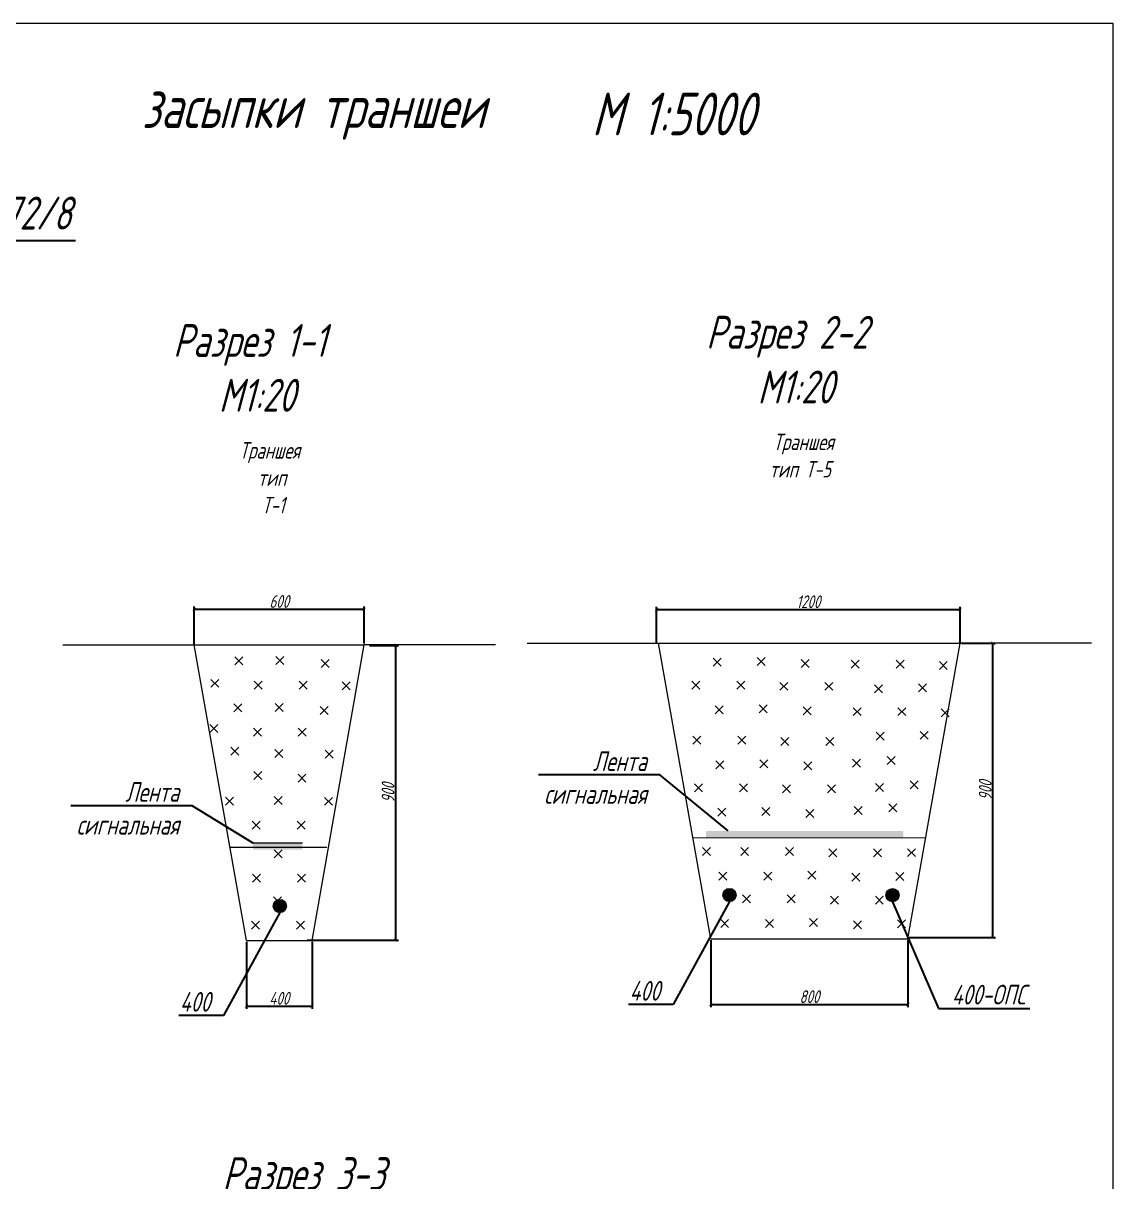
# Model space of a CAD drawing. Header units: millimetres. Extents: x 13096 to 18634, y -492 to 9335.
# Drawn here: x 13603 to 14113, y 1580 to 2123 of the extents above; entities that cross this region are included whole.
import ezdxf
from ezdxf import colors
from ezdxf.entities.mleader import LeaderData, LeaderLine
from ezdxf.enums import TextEntityAlignment as Align
from ezdxf.math import Vec2, Vec3

# ---------------------------------------------------------------- set-up
doc = ezdxf.new("R2010")
doc.units = ezdxf.units.MM
doc.layers.get('Defpoints').update_dxf_attribs({"color": 33})
for name, color, linetype, lineweight in [('Линия выноска', 137, 'Continuous', 20), ('Размерная', 4, 'Continuous', 25), ('Рамка толстая', 7, 'Continuous', 60), ('Строительный', 251, 'Continuous', 13), ('текст', 7, 'Continuous', 25), ('Элемент эл. схем', 7, 'Continuous', 35)]:
    doc.layers.add(name, color=color, linetype=linetype, lineweight=lineweight)
doc.styles.add('Simplex', font='simplex.shx', dxfattribs={"width": 0.7, "oblique": 15})
doc.dimstyles.new('Simplex', dxfattribs={"dimtxt": 2.5, "dimasz": 2.5, "dimexe": 1.25, "dimexo": 0.625, "dimtad": 1, "dimtxsty": 'Simplex', "dimcen": 2.5, "dimclrt": 2, "dimadec": 0, "dimazin": 0, "dimtfac": 1, "dimtmove": 0, "dimatfit": 3, "dimfxl": 1, "dimarcsym": 0})

# ---------------------------------------------------------------- blocks, each defined once
blk = doc.blocks.new('_ArchTick')
at = {"color": 0, "linetype": 'ByBlock', "const_width": 0.15}
blk.add_lwpolyline([(-0.5, -0.5), (0.5, 0.5)], dxfattribs=at)
blk = doc.blocks.new('*D119')
at = {"layer": 'Defpoints', "color": 0, "lineweight": 80, "transparency": 16777216}
for p in [(14041.68, 1832.56), (14057.08, 1832.56), (14016.19, 1694.57)]:
    blk.add_point(p, dxfattribs=at)
at = {"layer": 'Размерная', "color": 0, "lineweight": -2, "transparency": 16777216}
for p, q in [((14042.3, 1832.56), (14058.33, 1832.56)), ((14057.08, 1694.57), (14057.08, 1832.56)), ((14016.81, 1694.57), (14058.33, 1694.57))]:
    blk.add_line(p, q, dxfattribs=at)
at = {"layer": 'Размерная', "color": 0, "lineweight": -2, "transparency": 16777216, "xscale": 1.5, "yscale": 1.5, "zscale": 1.5}
for p, rotation in [((14057.08, 1832.56), 90), ((14057.08, 1694.57), 270)]:
    blk.add_blockref('_ArchTick', p, dxfattribs=dict(at, rotation=rotation))
at = {"layer": 'Размерная', "color": 2, "lineweight": 20, "transparency": 16777216, "insert": (14053.45, 1763.56), "char_height": 2, "attachment_point": 5, "rotation": 90, "style": 'Simplex'}
blk.add_mtext('{\\H3x;\\C256;900}', dxfattribs=at)
blk = doc.blocks.new('*D120')
at = {"layer": 'Defpoints', "color": 0, "lineweight": 80, "transparency": 16777216}
for p in [(13924.84, 1693.96), (14017.24, 1693.96), (14017.24, 1663.21)]:
    blk.add_point(p, dxfattribs=at)
at = {"layer": 'Размерная', "color": 0, "lineweight": -2, "transparency": 16777216}
for p, q in [((13924.84, 1693.33), (13924.84, 1661.96)), ((14017.24, 1693.33), (14017.24, 1661.96)), ((13924.84, 1663.21), (14017.24, 1663.21))]:
    blk.add_line(p, q, dxfattribs=at)
at = {"layer": 'Размерная', "color": 0, "lineweight": -2, "transparency": 16777216, "xscale": 1.5, "yscale": 1.5, "zscale": 1.5, "rotation": 180}
blk.add_blockref('_ArchTick', (13924.84, 1663.21), dxfattribs=at)
at = {"layer": 'Размерная', "color": 0, "lineweight": -2, "transparency": 16777216, "xscale": 1.5, "yscale": 1.5, "zscale": 1.5}
blk.add_blockref('_ArchTick', (14017.24, 1663.21), dxfattribs=at)
at = {"layer": 'Размерная', "color": 2, "lineweight": 20, "transparency": 16777216, "insert": (13971.04, 1666.84), "char_height": 2, "attachment_point": 5, "style": 'Simplex'}
blk.add_mtext('{\\H3x;\\C256;800}', dxfattribs=at)
blk = doc.blocks.new('*D121')
at = {"layer": 'Defpoints', "color": 0, "lineweight": 80, "transparency": 16777216}
for p in [(13764.21, 1831.52), (13777.19, 1831.52), (13735, 1693.25)]:
    blk.add_point(p, dxfattribs=at)
at = {"layer": 'Размерная', "color": 0, "lineweight": -2, "transparency": 16777216}
for p, q in [((13764.84, 1831.52), (13778.44, 1831.52)), ((13777.19, 1693.25), (13777.19, 1831.52)), ((13735.62, 1693.25), (13778.44, 1693.25))]:
    blk.add_line(p, q, dxfattribs=at)
at = {"layer": 'Размерная', "color": 0, "lineweight": -2, "transparency": 16777216, "xscale": 1.5, "yscale": 1.5, "zscale": 1.5}
for p, rotation in [((13777.19, 1831.52), 90), ((13777.19, 1693.25), 270)]:
    blk.add_blockref('_ArchTick', p, dxfattribs=dict(at, rotation=rotation))
at = {"layer": 'Размерная', "color": 2, "lineweight": 20, "transparency": 16777216, "insert": (13773.57, 1762.39), "char_height": 2, "attachment_point": 5, "rotation": 90, "style": 'Simplex'}
blk.add_mtext('{\\H3x;\\C256;900}', dxfattribs=at)
blk = doc.blocks.new('*D122')
at = {"layer": 'Defpoints', "color": 0, "lineweight": 80, "transparency": 16777216}
for p in [(13707.16, 1693.19), (13737.96, 1693.19), (13737.96, 1662.44)]:
    blk.add_point(p, dxfattribs=at)
at = {"layer": 'Размерная', "color": 0, "lineweight": -2, "transparency": 16777216}
for p, q in [((13707.16, 1692.57), (13707.16, 1661.19)), ((13737.96, 1692.57), (13737.96, 1661.19)), ((13707.16, 1662.44), (13737.96, 1662.44))]:
    blk.add_line(p, q, dxfattribs=at)
at = {"layer": 'Размерная', "color": 0, "lineweight": -2, "transparency": 16777216, "xscale": 1.5, "yscale": 1.5, "zscale": 1.5, "rotation": 180}
blk.add_blockref('_ArchTick', (13707.16, 1662.44), dxfattribs=at)
at = {"layer": 'Размерная', "color": 0, "lineweight": -2, "transparency": 16777216, "xscale": 1.5, "yscale": 1.5, "zscale": 1.5}
blk.add_blockref('_ArchTick', (13737.96, 1662.44), dxfattribs=at)
at = {"layer": 'Размерная', "color": 2, "lineweight": 20, "transparency": 16777216, "insert": (13722.56, 1666.07), "char_height": 2, "attachment_point": 5, "style": 'Simplex'}
blk.add_mtext('{\\H3x;\\C256;400}', dxfattribs=at)
blk = doc.blocks.new('_None')
blk = doc.blocks.new('*D128')
at = {"layer": 'Defpoints', "color": 0, "lineweight": 80, "transparency": 16777216}
for p in [(13762.38, 1848.5), (13682.73, 1831.03), (13762.38, 1831.8)]:
    blk.add_point(p, dxfattribs=at)
at = {"layer": 'Размерная', "color": 0, "lineweight": -2, "transparency": 16777216}
for p, q in [((13682.73, 1831.66), (13682.73, 1849.75)), ((13682.73, 1848.5), (13762.38, 1848.5)), ((13762.38, 1832.43), (13762.38, 1849.75))]:
    blk.add_line(p, q, dxfattribs=at)
at = {"layer": 'Размерная', "color": 0, "lineweight": -2, "transparency": 16777216, "xscale": 1.5, "yscale": 1.5, "zscale": 1.5, "rotation": 180}
blk.add_blockref('_ArchTick', (13682.73, 1848.5), dxfattribs=at)
at = {"layer": 'Размерная', "color": 0, "lineweight": -2, "transparency": 16777216, "xscale": 1.5, "yscale": 1.5, "zscale": 1.5}
blk.add_blockref('_ArchTick', (13762.38, 1848.5), dxfattribs=at)
at = {"layer": 'Размерная', "color": 2, "lineweight": 20, "transparency": 16777216, "insert": (13722.56, 1852.13), "char_height": 2, "attachment_point": 5, "style": 'Simplex'}
blk.add_mtext('{\\H3x;\\C256;600}', dxfattribs=at)
blk = doc.blocks.new('*D129')
at = {"layer": 'Defpoints', "color": 0, "lineweight": 80, "transparency": 16777216}
for p in [(14041.65, 1848.37), (13899.45, 1831.69), (14041.65, 1831.67)]:
    blk.add_point(p, dxfattribs=at)
at = {"layer": 'Размерная', "color": 0, "lineweight": -2, "transparency": 16777216}
for p, q in [((13899.45, 1832.32), (13899.45, 1849.62)), ((13899.45, 1848.37), (14041.65, 1848.37)), ((14041.65, 1832.3), (14041.65, 1849.62))]:
    blk.add_line(p, q, dxfattribs=at)
at = {"layer": 'Размерная', "color": 0, "lineweight": -2, "transparency": 16777216, "xscale": 1.5, "yscale": 1.5, "zscale": 1.5, "rotation": 180}
blk.add_blockref('_ArchTick', (13899.45, 1848.37), dxfattribs=at)
at = {"layer": 'Размерная', "color": 0, "lineweight": -2, "transparency": 16777216, "xscale": 1.5, "yscale": 1.5, "zscale": 1.5}
blk.add_blockref('_ArchTick', (14041.65, 1848.37), dxfattribs=at)
at = {"layer": 'Размерная', "color": 2, "lineweight": 20, "transparency": 16777216, "insert": (13970.55, 1852), "char_height": 2, "attachment_point": 5, "style": 'Simplex'}
blk.add_mtext('{\\H3x;\\C256;1200}', dxfattribs=at)

msp = doc.modelspace()

# ---------------------------------------------------------------- hatches: boundary and pattern name
at = {"layer": 'Элемент эл. схем', "lineweight": 20, "true_color": 0x000000}
for points in [[(14015.03203, 1741.48513), (14015.03203, 1744.56513), (13922.63203, 1744.56513), (13922.63203, 1741.48513)], [(13733.40424, 1735.77192), (13733.40424, 1738.85192), (13710.30424, 1738.85192), (13710.30424, 1735.77192)], [(13936.70561, 1714.47902, 1), (13930.54561, 1714.47902, 1)], [(14013.0805, 1714.42912, 1), (14006.9205, 1714.42912, 1)], [(13725.93666, 1709.329, 1), (13719.77666, 1709.329, 1)]]:
    msp.add_hatch(color=18, dxfattribs=at).paths.add_polyline_path(points)

# ---------------------------------------------------------------- linework, layer by layer
at = {"layer": 'Рамка толстая', "color": 18, "lineweight": 20, "true_color": 0x000000}
for p, q in [((13144.63392, 2123.26936), (14113.25892, 2123.26936)), ((14113.25892, 2123.26936), (14113.25892, 790.14436))]:
    msp.add_line(p, q, dxfattribs=at)
at = {"layer": 'Строительный', "color": 18, "lineweight": 20, "true_color": 0x000000}
for p, q in [((13701.72368, 1826.16054), (13705.46569, 1822.41853)), ((13705.46569, 1826.16054), (13701.72368, 1822.41853)), ((13721.05037, 1826.265), (13724.79238, 1822.52299)), ((13724.79238, 1826.265), (13721.05037, 1822.52299)), ((13925.99791, 1825.50216), (13929.73992, 1821.76015)), ((13929.73992, 1825.50216), (13925.99791, 1821.76015)), ((13946.62783, 1825.90615), (13950.36984, 1822.16414)), ((13950.36984, 1825.90615), (13946.62783, 1822.16414)), ((13742.22744, 1824.93943), (13745.96945, 1821.19742)), ((13745.96945, 1824.93943), (13742.22744, 1821.19742)), ((13967.25282, 1824.94535), (13970.99482, 1821.20334)), ((13970.99482, 1824.94535), (13967.25282, 1821.20334)), ((13990.70119, 1824.5682), (13994.4432, 1820.82619)), ((13994.4432, 1824.5682), (13990.70119, 1820.82619)), ((14011.73564, 1824.5682), (14015.47765, 1820.82619)), ((14015.47765, 1824.5682), (14011.73564, 1820.82619)), ((14031.95609, 1824.01139), (14035.6981, 1820.26938)), ((14035.6981, 1824.01139), (14031.95609, 1820.26938)), ((13690.4894, 1815.61672), (13694.2314, 1811.87471)), ((13694.2314, 1815.61672), (13690.4894, 1811.87471)), ((13710.84701, 1814.76344), (13714.58902, 1811.02143)), ((13714.58902, 1814.76344), (13710.84701, 1811.02143)), ((13731.88146, 1814.76344), (13735.62347, 1811.02143)), ((13735.62347, 1814.76344), (13731.88146, 1811.02143)), ((13915.99519, 1814.76228), (13919.7372, 1811.02027)), ((13919.7372, 1814.76228), (13915.99519, 1811.02027)), ((13937.02965, 1814.76228), (13940.77165, 1811.02027)), ((13940.77165, 1814.76228), (13937.02965, 1811.02027)), ((13752.02762, 1814.39561), (13755.76963, 1810.6536)), ((13755.76963, 1814.39561), (13752.02762, 1810.6536)), ((13957.25009, 1814.20548), (13960.9921, 1810.46347)), ((13960.9921, 1814.20548), (13957.25009, 1810.46347)), ((13978.28455, 1814.20548), (13982.02656, 1810.46347)), ((13982.02656, 1814.20548), (13978.28455, 1810.46347)), ((14001.53228, 1813.06664), (14005.27429, 1809.32463)), ((14005.27429, 1813.06664), (14001.53228, 1809.32463)), ((14022.16221, 1813.47063), (14025.90422, 1809.72862)), ((14025.90422, 1813.47063), (14022.16221, 1809.72862)), ((13701.32049, 1804.11516), (13705.0625, 1800.37315)), ((13705.0625, 1804.11516), (13701.32049, 1800.37315)), ((13720.64718, 1804.21961), (13724.38919, 1800.4776)), ((13724.38919, 1804.21961), (13720.64718, 1800.4776)), ((13947.45621, 1803.66472), (13951.19822, 1799.92271)), ((13951.19822, 1803.66472), (13947.45621, 1799.92271)), ((13741.82426, 1802.89405), (13745.56627, 1799.15204)), ((13745.56627, 1802.89405), (13741.82426, 1799.15204)), ((13926.82629, 1803.26072), (13930.5683, 1799.51872)), ((13930.5683, 1803.26072), (13926.82629, 1799.51872)), ((13968.08119, 1802.70392), (13971.8232, 1798.96191)), ((13971.8232, 1802.70392), (13968.08119, 1798.96191)), ((13991.52956, 1802.32677), (13995.27157, 1798.58476)), ((13995.27157, 1802.32677), (13991.52956, 1798.58476)), ((14012.56402, 1802.32677), (14016.30603, 1798.58476)), ((14016.30603, 1802.32677), (14012.56402, 1798.58476)), ((14032.78446, 1801.76996), (14036.52647, 1798.02795)), ((14036.52647, 1801.76996), (14032.78446, 1798.02795)), ((13690.06257, 1794.41144), (13693.80458, 1790.66943)), ((13693.80458, 1794.41144), (13690.06257, 1790.66943)), ((13710.44382, 1792.71805), (13714.18583, 1788.97604)), ((13714.18583, 1792.71805), (13710.44382, 1788.97604)), ((13731.47828, 1792.71805), (13735.22029, 1788.97604)), ((13735.22029, 1792.71805), (13731.47828, 1788.97604)), ((13916.41187, 1788.91978), (13920.15388, 1785.17777)), ((13920.15388, 1788.91978), (13916.41187, 1785.17777)), ((13937.44633, 1788.91978), (13941.18834, 1785.17777)), ((13941.18834, 1788.91978), (13937.44633, 1785.17777)), ((13957.66677, 1788.36297), (13961.40878, 1784.62096)), ((13961.40878, 1788.36297), (13957.66677, 1784.62096)), ((13978.70123, 1788.36297), (13982.44324, 1784.62096)), ((13982.44324, 1788.36297), (13978.70123, 1784.62096)), ((14002.36066, 1790.82521), (14006.10267, 1787.0832)), ((14006.10267, 1790.82521), (14002.36066, 1787.0832)), ((14022.99058, 1791.2292), (14026.73259, 1787.48719)), ((14026.73259, 1791.2292), (14022.99058, 1787.48719)), ((13699.86275, 1783.86762), (13703.60476, 1780.12561)), ((13703.60476, 1783.86762), (13699.86275, 1780.12561)), ((13720.53987, 1782.66037), (13724.28188, 1778.91836)), ((13724.28188, 1782.66037), (13720.53987, 1778.91836)), ((13744.17021, 1782.33541), (13747.91222, 1778.5934)), ((13747.91222, 1782.33541), (13744.17021, 1778.5934)), ((13927.24297, 1777.41822), (13930.98498, 1773.67621)), ((13930.98498, 1777.41822), (13927.24297, 1773.67621)), ((13947.87289, 1777.82221), (13951.6149, 1774.0802)), ((13951.6149, 1777.82221), (13947.87289, 1774.0802)), ((13968.49787, 1776.86141), (13972.23988, 1773.1194)), ((13972.23988, 1776.86141), (13968.49787, 1773.1194)), ((13991.26783, 1778.24886), (13995.00984, 1774.50685)), ((13995.00984, 1778.24886), (13991.26783, 1774.50685)), ((14007.49062, 1779.49523), (14011.23262, 1775.75322)), ((14011.23262, 1779.49523), (14007.49062, 1775.75322)), ((13710.69385, 1772.36606), (13714.43585, 1768.62405)), ((13714.43585, 1772.36606), (13710.69385, 1768.62405)), ((13731.37097, 1771.15881), (13735.11298, 1767.4168)), ((13735.11298, 1771.15881), (13731.37097, 1767.4168)), ((13917.24024, 1766.67835), (13920.98225, 1762.93634)), ((13920.98225, 1766.67835), (13917.24024, 1762.93634)), ((13938.2747, 1766.67835), (13942.01671, 1762.93634)), ((13942.01671, 1766.67835), (13938.2747, 1762.93634)), ((13958.49515, 1766.12154), (13962.23716, 1762.37953)), ((13962.23716, 1766.12154), (13958.49515, 1762.37953)), ((13979.5296, 1766.12154), (13983.27161, 1762.37953)), ((13983.27161, 1766.12154), (13979.5296, 1762.37953)), ((14002.09893, 1766.7473), (14005.84094, 1763.00529)), ((14005.84094, 1766.7473), (14002.09893, 1763.00529)), ((14018.32171, 1767.99367), (14022.06372, 1764.25166)), ((14022.06372, 1767.99367), (14018.32171, 1764.25166)), ((13697.35892, 1760.31475), (13701.10093, 1756.57274)), ((13701.10093, 1760.31475), (13697.35892, 1756.57274)), ((13720.13669, 1760.61499), (13723.8787, 1756.87298)), ((13723.8787, 1760.61499), (13720.13669, 1756.87298)), ((13743.76703, 1760.29002), (13747.50903, 1756.54801)), ((13747.50903, 1760.29002), (13743.76703, 1756.54801)), ((13928.07134, 1755.17679), (13931.81335, 1751.43478)), ((13931.81335, 1755.17679), (13928.07134, 1751.43478)), ((13948.70126, 1755.58078), (13952.44327, 1751.83877)), ((13952.44327, 1755.58078), (13948.70126, 1751.83877)), ((13992.09621, 1756.00743), (13995.83822, 1752.26542)), ((13995.83822, 1756.00743), (13992.09621, 1752.26542)), ((14008.31899, 1757.2538), (14012.061, 1753.51179)), ((14012.061, 1757.2538), (14008.31899, 1753.51179)), ((13969.32624, 1754.61998), (13973.06825, 1750.87797)), ((13973.06825, 1754.61998), (13969.32624, 1750.87797)), ((13709.93333, 1749.11343), (13713.67534, 1745.37142)), ((13713.67534, 1749.11343), (13709.93333, 1745.37142)), ((13730.96778, 1749.11343), (13734.70979, 1745.37142)), ((13734.70979, 1749.11343), (13730.96778, 1745.37142)), ((13720.24784, 1735.74058), (13723.98985, 1731.99857)), ((13723.98985, 1735.74058), (13720.24784, 1731.99857)), ((13920.88579, 1736.735), (13924.6278, 1732.99299)), ((13924.6278, 1736.735), (13920.88579, 1732.99299)), ((13938.83915, 1736.75256), (13942.58116, 1733.01055)), ((13942.58116, 1736.75256), (13938.83915, 1733.01055)), ((13959.8736, 1736.75256), (13963.61561, 1733.01055)), ((13963.61561, 1736.75256), (13959.8736, 1733.01055)), ((13980.09405, 1736.19575), (13983.83606, 1732.45374)), ((13983.83606, 1736.19575), (13980.09405, 1732.45374)), ((14001.12851, 1736.19575), (14004.87051, 1732.45374)), ((14004.87051, 1736.19575), (14001.12851, 1732.45374)), ((14016.98586, 1736.21899), (14020.72786, 1732.47698)), ((14020.72786, 1736.21899), (14016.98586, 1732.47698)), ((13710.04448, 1724.23902), (13713.78649, 1720.49701)), ((13713.78649, 1724.23902), (13710.04448, 1720.49701)), ((13731.07894, 1724.23902), (13734.82095, 1720.49701)), ((13734.82095, 1724.23902), (13731.07894, 1720.49701)), ((13928.63579, 1725.251), (13932.3778, 1721.50899)), ((13932.3778, 1725.251), (13928.63579, 1721.50899)), ((13949.67024, 1725.251), (13953.41225, 1721.50899)), ((13953.41225, 1725.251), (13949.67024, 1721.50899)), ((13970.30017, 1725.65499), (13974.04217, 1721.91298)), ((13974.04217, 1725.65499), (13970.30017, 1721.91298)), ((13990.92515, 1724.69419), (13994.66716, 1720.95218)), ((13994.66716, 1724.69419), (13990.92515, 1720.95218)), ((14011.55507, 1725.09818), (14015.29708, 1721.35618)), ((14015.29708, 1725.09818), (14011.55507, 1721.35618)), ((13719.84466, 1713.6952), (13723.58667, 1709.95319)), ((13723.58667, 1713.6952), (13719.84466, 1709.95319)), ((13939.66752, 1714.51113), (13943.40953, 1710.76912)), ((13943.40953, 1714.51113), (13939.66752, 1710.76912)), ((13960.70198, 1714.51113), (13964.44399, 1710.76912)), ((13964.44399, 1714.51113), (13960.70198, 1710.76912)), ((13980.92242, 1713.95432), (13984.66443, 1710.21231)), ((13984.66443, 1713.95432), (13980.92242, 1710.21231)), ((14001.95688, 1713.95432), (14005.69889, 1710.21231)), ((14005.69889, 1713.95432), (14001.95688, 1710.21231)), ((13709.6413, 1702.19364), (13713.38331, 1698.45163)), ((13713.38331, 1702.19364), (13709.6413, 1698.45163)), ((13730.67575, 1702.19364), (13734.41776, 1698.45163)), ((13734.41776, 1702.19364), (13730.67575, 1698.45163)), ((13929.46416, 1703.00957), (13933.20617, 1699.26756)), ((13933.20617, 1703.00957), (13929.46416, 1699.26756)), ((13950.49862, 1703.00957), (13954.24063, 1699.26756)), ((13954.24063, 1703.00957), (13950.49862, 1699.26756)), ((13971.12854, 1703.41356), (13974.87055, 1699.67155)), ((13974.87055, 1703.41356), (13971.12854, 1699.67155)), ((13991.75352, 1702.45276), (13995.49553, 1698.71075)), ((13995.49553, 1702.45276), (13991.75352, 1698.71075)), ((14012.38344, 1702.85675), (14016.12545, 1699.11475)), ((14016.12545, 1702.85675), (14012.38344, 1699.11475))]:
    msp.add_line(p, q, dxfattribs=at)
at = {"layer": 'Элемент эл. схем', "color": 18, "lineweight": 20, "true_color": 0x000000}
for p, q in [((13621.12572, 1831.79136), (13762.40355, 1831.79136)), ((13707.16464, 1693.19136), (13682.72572, 1831.79136)), ((13737.96464, 1693.19136), (13762.40355, 1831.79136)), ((13824.00355, 1831.79136), (13762.40355, 1831.79136)), ((13838.79936, 1832.55991), (14041.6772, 1832.55991)), ((13924.83828, 1693.95991), (13900.39936, 1832.55991)), ((14017.23828, 1693.95991), (14041.6772, 1832.55991)), ((14103.2772, 1832.55991), (14041.6772, 1832.55991)), ((13733.40424, 1738.85192), (13710.30424, 1738.85192)), ((13916.55328, 1741.38553), (14025.57102, 1741.3563)), ((13699.46511, 1736.89773), (13744.88904, 1736.9196)), ((13707.16464, 1693.19136), (13737.96464, 1693.19136)), ((13924.83828, 1693.95991), (14017.23828, 1693.95991))]:
    msp.add_line(p, q, dxfattribs=at)
for centre in [(13933.62561, 1714.47902), (14010.0005, 1714.42912), (13722.85666, 1709.329)]:
    msp.add_circle(centre, 3.08, dxfattribs=at)

# ---------------------------------------------------------------- texts
at = {"layer": 'текст', "color": 18, "lineweight": 20, "true_color": 0x000000, "style": 'Simplex', "oblique": 15, "width": 0.7}
for s, p in [('засыпки траншеи ', (13743.34667, 2074.10006)), ('М 1:5000', (13907.1864, 2070.69987))]:
    msp.add_text(s, height=20, dxfattribs=at).set_placement(p, align=Align.CENTER)
at = {"layer": 'текст', "color": 18, "lineweight": 20, "true_color": 0x000000, "attachment_point": 1, "style": 'Simplex'}
for s, width, insert, char_height in [('\\pi29.625;Разрез 2-2\\P\\pi53.751;М1:20', 153.9629771, (13892.96741, 1986.04457), 15.4), ('\\pi36.468;Разрез 1-1\\P\\pi57.908;М1:20', 162.276621, (13636.31245, 1982.18992), 15.4), ('\\pi6.3336;Траншея\\P\\pi4.5781;тип Т-5', 45.8694283, (13947.75192, 1930.79534), 7.7), ('\\pi-3.6664;Траншея\\P\\pi4.951;тип \\P\\pi6.8981;Т-1', 25.8694283, (13707.57548, 1926.82369), 7.7), ('\\pi45.476;Разрез 3-3\\P\\pi69.996;М1:20', 186.451737, (13650.41484, 1591.55003), 15.4)]:
    msp.add_mtext_dynamic_manual_height_columns(s, width=width, gutter_width=12.5, heights=[0], dxfattribs=dict(at, insert=insert, char_height=char_height))

# ---------------------------------------------------------------- dimensions: what is measured, and where the dimension line sits
at = {"layer": 'Размерная', "color": 18, "lineweight": 20, "true_color": 0x000000}
for base, p1, p2, text, override, picture, middle in [((13762.38452, 1848.50169), (13682.72569, 1831.03042), (13762.38452, 1831.80284), '{\\H3x;\\C256;600}', {"dimtxt": 2, "dimasz": 1.5, "dimlfac": 20, "dimrnd": 1, "dimtxsty": 'Simplex', "dimblk1": 'ArchTick', "dimblk2": 'ArchTick', "dimsah": 1}, '*D128', (13722.5551, 1852.12669)), ((14041.65483, 1848.37251), (13899.45407, 1831.69147), (14041.65483, 1831.67366), '{\\H3x;\\C256;1200}', {"dimtxt": 2, "dimasz": 1.5, "dimlfac": 20, "dimrnd": 1, "dimtxsty": 'Simplex', "dimblk1": 'ArchTick', "dimblk2": 'ArchTick', "dimsah": 1}, '*D129', (13970.55445, 1851.99751)), ((13737.96464, 1662.44398), (13707.16464, 1693.19136), (13737.96464, 1693.19136), '{\\H3x;\\C256;400}', {"dimtxt": 2, "dimasz": 1.5, "dimlfac": 20, "dimrnd": 1, "dimtxsty": 'Simplex', "dimblk1": 'ArchTick', "dimblk2": 'ArchTick', "dimsah": 1}, '*D122', (13722.56464, 1666.06898)), ((14017.23828, 1663.21252), (13924.83828, 1693.95991), (14017.23828, 1693.95991), '{\\H3x;\\C256;800}', {"dimtxt": 2, "dimasz": 1.5, "dimlfac": 20, "dimrnd": 1, "dimblk1": 'ArchTick', "dimblk2": 'ArchTick', "dimsah": 1}, '*D120', (13971.03828, 1666.83752))]:
    dim = msp.add_linear_dim(base=base, p1=p1, p2=p2, text=text, dimstyle='Simplex', override=override, dxfattribs=at)
    dim.commit()
    dim.dimension.update_dxf_attribs({"geometry": picture, "text_midpoint": middle})
for base, p1, p2, override, picture, middle in [((13777.19088, 1831.52343), (13734.99916, 1693.25253), (13764.2112, 1831.52343), {"dimtxt": 2, "dimasz": 1.5, "dimlfac": 20, "dimrnd": 1, "dimblk1": 'ArchTick', "dimblk2": 'ArchTick', "dimsah": 1}, '*D121', (13773.56588, 1762.38798)), ((14057.0772, 1832.55991), (14016.18746, 1694.56687), (14041.6772, 1832.55991), {"dimtxt": 2, "dimasz": 1.5, "dimlfac": 20, "dimrnd": 1, "dimtxsty": 'Simplex', "dimblk1": 'ArchTick', "dimblk2": 'ArchTick', "dimsah": 1}, '*D119', (14053.4522, 1763.56339))]:
    dim = msp.add_linear_dim(base=base, p1=p1, p2=p2, angle=90, text='{\\H3x;\\C256;900}', dimstyle='Simplex', override=override, dxfattribs=at)
    dim.commit()
    dim.dimension.update_dxf_attribs({"geometry": picture, "text_midpoint": middle})

# ---------------------------------------------------------------- leaders
at = {"layer": 'Линия выноска', "color": 18, "lineweight": 20, "true_color": 0x000000}
ml = msp.add_multileader_mtext('Standard', dxfattribs=at)
ml.set_content('\\pxsm0.75;{\\C256;\\c0;Зд. 1172/8}', color=2, style='Simplex')
ml.set_leader_properties()
ml.set_arrow_properties(name='NONE')
ml.build(insert=Vec2(0, 0))
ml.multileader.update_dxf_attribs({"text_left_attachment_type": 6, "text_right_attachment_type": 6, "dogleg_length": 8.32248, "arrow_head_size": 17.64})
ctx = ml.context
ctx.base_point, ctx.char_height, ctx.arrow_head_size, ctx.landing_gap_size, ctx.plane_origin = Vec3(13545.57244, 2021.37521), 15.435, 17.64, 8.82, Vec3(13612.75095, 2049.17505)
ctx.left_attachment, ctx.right_attachment = 6, 6
notes = []
notes.append((ctx, [(0, (1, 1, 0), (13540.46683, 2021.37521), (1, 0), 5.10561, [(0, [(13499.45818, 2045.92233)], 0, [])])]))
ctx.mtext.insert, ctx.mtext.flow_direction = Vec3(13554.39244, 2041.95521), 5
ml = msp.add_multileader_mtext('Standard', dxfattribs=at)
ml.set_content('{\\C256;\\c0;Лента\\Pсигнальная}', color=2, style='Simplex')
ml.set_leader_properties()
ml.set_arrow_properties(name='NONE')
ml.build(insert=Vec2(0, 0))
ml.multileader.update_dxf_attribs({"text_left_attachment_type": 6, "text_right_attachment_type": 6, "dogleg_length": 0, "arrow_head_size": 12.32})
ctx = ml.context
ctx.base_point, ctx.char_height, ctx.arrow_head_size, ctx.landing_gap_size, ctx.plane_origin = Vec3(13833.7754, 1770.78961), 9.24, 12.32, 6.16, Vec3(13590.33676, 1716.33323)
ctx.left_attachment, ctx.right_attachment, ctx.text_align_type = 6, 6, 2
notes.append((ctx, [(1, (1, 1, 0), (13900.98428, 1770.78961), (-1, 0), 0, [(0, [(13932.98907, 1744.56513)], 0, [])])]))
ctx.mtext.insert, ctx.mtext.alignment, ctx.mtext.flow_direction = Vec3(13894.82428, 1781.87761), 3, 5
ml = msp.add_multileader_mtext('Standard', dxfattribs=at)
ml.set_content('{\\C256;\\c0;Лента\\Pсигнальная}', color=2, style='Simplex')
ml.set_leader_properties()
ml.set_arrow_properties(name='NONE')
ml.build(insert=Vec2(0, 0))
ml.multileader.update_dxf_attribs({"text_left_attachment_type": 6, "text_right_attachment_type": 6, "dogleg_length": 0, "arrow_head_size": 12.32})
ctx = ml.context
ctx.base_point, ctx.char_height, ctx.arrow_head_size, ctx.landing_gap_size, ctx.plane_origin = Vec3(13614.61216, 1756.37072), 9.24, 12.32, 6.16, Vec3(13374.15896, 1710.62001)
ctx.left_attachment, ctx.right_attachment, ctx.text_align_type = 6, 6, 2
notes.append((ctx, [(1, (1, 1, 0), (13681.82104, 1756.37072), (-1, 0), 0, [(0, [(13710.30424, 1738.85192)], 0, [])])]))
ctx.mtext.insert, ctx.mtext.alignment, ctx.mtext.flow_direction = Vec3(13675.66104, 1767.45872), 3, 5
ml = msp.add_multileader_mtext('Standard', dxfattribs=at)
ml.set_content('{\\C256;\\c0;400}', color=2, style='Simplex')
ml.set_leader_properties()
ml.set_arrow_properties(name='NONE')
ml.build(insert=Vec2(0, 0))
ml.multileader.update_dxf_attribs({"text_left_attachment_type": 6, "text_right_attachment_type": 6, "dogleg_length": 0, "arrow_head_size": 12.32})
ctx = ml.context
ctx.base_point, ctx.char_height, ctx.arrow_head_size, ctx.landing_gap_size, ctx.plane_origin = Vec3(13877.38182, 1663.09758), 9.24, 12.32, 6.16, Vec3(13669.22685, 1607.45652)
ctx.left_attachment, ctx.right_attachment, ctx.text_align_type = 6, 6, 2
notes.append((ctx, [(1, (1, 1, 0), (13907.2048, 1663.09758), (-1, 0), 0, [(0, [(13933.62561, 1711.39902)], 0, [])])]))
ctx.mtext.insert, ctx.mtext.width, ctx.mtext.alignment, ctx.mtext.flow_direction = Vec3(13901.0448, 1674.18558), 21.670567, 3, 5
ml = msp.add_multileader_mtext('Standard', dxfattribs=at)
ml.set_content('{\\C256;\\c0;400-ОПС}', color=2, style='Simplex')
ml.set_leader_properties()
ml.set_arrow_properties(name='NONE')
ml.build(insert=Vec2(0, 0))
ml.multileader.update_dxf_attribs({"text_left_attachment_type": 6, "text_right_attachment_type": 6, "dogleg_length": 0, "arrow_head_size": 12.32})
ctx = ml.context
ctx.base_point, ctx.char_height, ctx.arrow_head_size, ctx.landing_gap_size, ctx.plane_origin = Vec3(14031.59775, 1661.31503), 9.24, 12.32, 6.16, Vec3(13745.60174, 1607.40661)
ctx.left_attachment, ctx.right_attachment = 6, 6
notes.append((ctx, [(0, (1, 1, 0), (14031.59775, 1661.31503), (1, 0), 0, [(0, [(14010.0005, 1711.34912)], 0, [])])]))
ctx.mtext.insert, ctx.mtext.flow_direction = Vec3(14037.75775, 1672.40303), 5
ml = msp.add_multileader_mtext('Standard', dxfattribs=at)
ml.set_content('{\\C256;\\c0;400}', color=2, style='Simplex')
ml.set_leader_properties()
ml.set_arrow_properties(name='NONE')
ml.build(insert=Vec2(0, 0))
ml.multileader.update_dxf_attribs({"text_left_attachment_type": 6, "text_right_attachment_type": 6, "dogleg_length": 0, "arrow_head_size": 12.32})
ctx = ml.context
ctx.base_point, ctx.char_height, ctx.arrow_head_size, ctx.landing_gap_size, ctx.plane_origin = Vec3(13666.61288, 1657.94756), 9.24, 12.32, 6.16, Vec3(13458.45791, 1602.3065)
ctx.left_attachment, ctx.right_attachment, ctx.text_align_type = 6, 6, 2
notes.append((ctx, [(1, (1, 1, 0), (13696.43586, 1657.94756), (-1, 0), 0, [(0, [(13722.85666, 1706.249)], 0, [])])]))
ctx.mtext.insert, ctx.mtext.alignment, ctx.mtext.flow_direction = Vec3(13690.27586, 1669.03556), 3, 5
for ctx, leaders in notes:
    for number, flags, end, landing, length, lines in leaders:
        leader = LeaderData()
        leader.index, (leader.has_last_leader_line, leader.has_dogleg_vector, leader.attachment_direction) = number, flags
        leader.last_leader_point, leader.dogleg_vector, leader.dogleg_length = Vec3(end), Vec3(landing), length
        for number, points, colour, breaks in lines:
            line = LeaderLine()
            line.index, line.vertices, line.color, line.breaks = number, Vec3.list(points), colors.encode_raw_color(colour), breaks
            leader.lines.append(line)
        ctx.leaders.append(leader)

doc.saveas('drawing.dxf')
